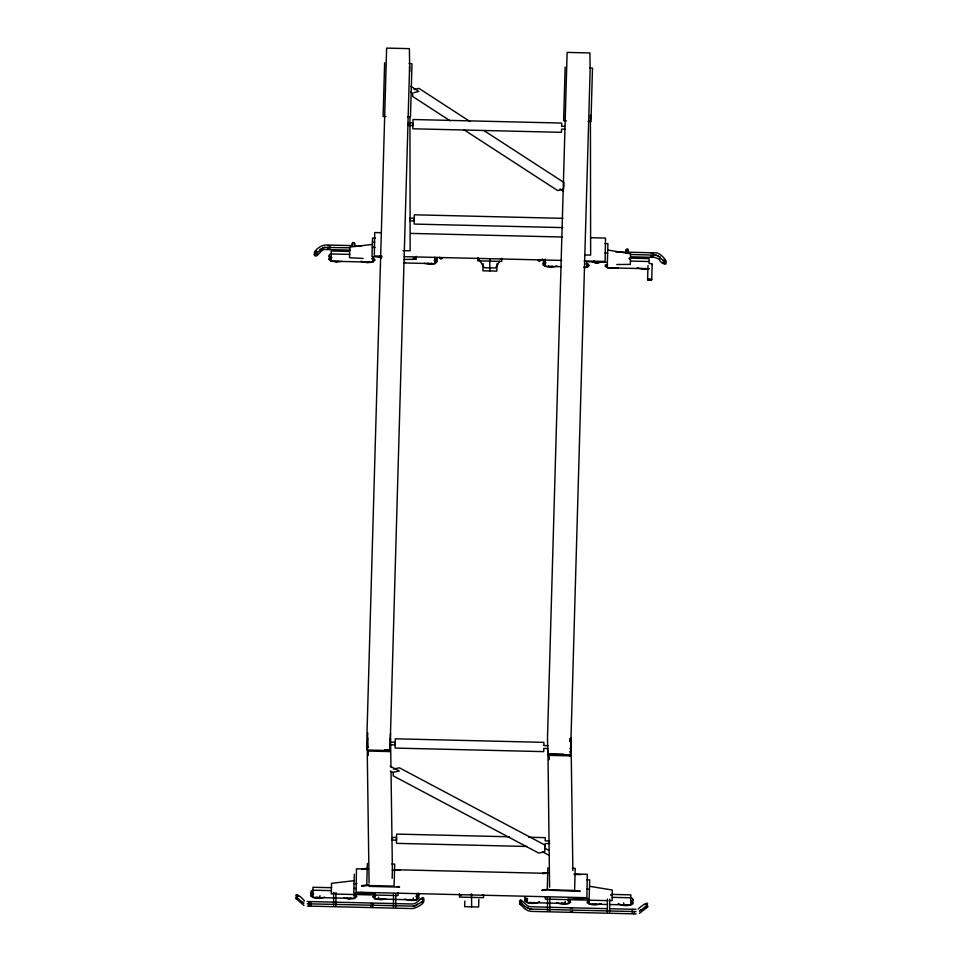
<?xml version="1.0" encoding="UTF-8"?>
<svg xmlns="http://www.w3.org/2000/svg" width="962" height="962" viewBox="0 0 962 962"><rect width="100%" height="100%" fill="white"/><g stroke="black" fill="none" stroke-linecap="round" stroke-linejoin="round"><path stroke-width="1.44" d="M570.105 738.612L570.057 741.906L570.045 739.044M548.833 754.028L548.737 759.8L548.809 756.914M389.177 750.18L389.105 751.55L389.093 750.552M311.207 892.315L311.123 895.021L312.049 893.878M329.437 256.06L329.353 258.766L331.373 257.155M319.997 895.718L319.396 897.738L316.137 897.209M331.541 887.685L331.553 887.012M333.682 892.495L333.586 905.555M335.966 892.544L335.87 905.615M354.305 874.278L353.775 893.001L375.06 893.506M384.632 62.758L383.116 116.474L385.99 116.546M361.664 892.123L361.736 893.397L363.768 894.119M379.942 255.868L380.014 257.131L381.361 257.756M367.231 750.023L366.991 733.152L386.628 48.1L409.391 48.641L409.632 65.512L390.007 750.564L367.231 750.023L367.724 732.779M367.797 738.215L367.304 755.471L369.083 882.912M368.218 755.483L368.35 751.178M367.352 863.443L366.738 885.473L394.095 886.122L394.709 864.104L391.823 864.032M378.439 897.113L378.968 899.157L382.203 898.785M390.608 742.339L395.19 742.015L395.286 738.804L543.867 742.351L543.903 744.792M391.931 837.613L396.524 837.289L396.621 834.09L509.175 836.772M392.159 878.282L392.4 869.66M393.542 893.926L393.446 906.986M395.827 893.975L395.731 907.034M398.088 892.676L398.003 895.55L395.43 895.49M416.318 256.409L416.233 259.283L404.28 259.439M413.383 897.943L412.782 899.963L409.523 899.434M416.69 893.433L416.654 899.927L375.12 898.929L375.06 894.612M434.92 257.179L434.896 263.672L403.739 262.927M459.583 893.914L459.499 897.089L483.525 897.666L483.609 894.792M477.813 257.648L477.729 260.834L501.755 261.411L501.839 258.537M464.826 901.093L464.658 906.673L478.595 907.01L478.884 899.374M483.08 263.648L482.876 270.791L496.813 271.116L497.101 263.48M489.778 259.644L489.742 260.81M471.633 906.841L471.572 897.522M489.85 270.947L489.778 259.944M482.178 895.502L482.912 895.009M500.408 259.247L502.044 258.369M524.675 896.933L525.709 898.556M565.139 67.063L563.624 120.791L566.498 120.851M544.829 848.676L544.732 851.875L538.684 853.066L393.181 775.841L393.278 772.642L390.283 771.055M545.033 846.909L545.129 843.698L549.723 843.385M547.859 750.023L547.739 754.328L570.514 754.881L590.139 69.817L589.91 52.946L567.135 52.405L547.51 737.469L547.751 755.338L570.526 755.879L571.007 737.626M547.979 754.028L549.591 887.217M545.502 897.39L545.514 896.704M547.859 867.748L547.258 889.778L574.603 890.427L575.216 868.409L572.33 868.337M547.582 897.594L547.486 910.653M549.663 890.247L580.014 891.401M549.867 897.654L549.771 910.713L548.665 909.607M565.223 901.562L564.622 903.595L561.363 903.065M593.987 260.979L594.059 262.241L595.406 262.854M607.443 899.025L607.347 912.084M609.728 899.085L609.631 912.144M647.606 279.593L648.003 265.56M651.731 279.689L652.176 264.249M352.2 245.851L352.453 244.011M354.497 245.899L354.461 242.905L352.91 242.448L352.296 243.47M563.756 188.047L563.816 185.979M563.828 185.57L563.924 182.467L483.91 130.543M625.961 252.381L626.238 249.386L627.248 248.833L628.222 249.435L628.414 252.922M628.258 252.441L628.366 250.012L627.765 250.998M390.344 744.095L390.259 747.606M354.425 244.095L354.605 243.482L354.653 246.392M540.836 259.62L539.658 260.678L538.684 260.113M421.164 899.254L422.342 898.207L423.448 899.314L423.316 902.14L421.332 902.091M522.378 903.967L521.777 904.881L520.226 904.448L520.057 901.61L521.224 900.564L522.342 901.671M572.558 911.254L571.957 912.18L570.406 911.748M634.499 912.734L633.898 913.659L632.347 913.227L632.178 910.389M644.853 904.593L646.596 903.703M606.481 264.971L606.325 265.861L607.166 264.815M442.592 257.624L441.053 259.211L439.899 258.105M330.327 257.84L329.978 259.259L331.818 257.804M338.179 261.039L336.291 261.64L334.379 260.955M369.312 261.784L367.412 262.385L365.5 261.7M431.565 263.275L429.665 263.865L427.753 263.179M436.544 259.223L436.784 258.622L436.7 261.327L435.75 260.137M543.157 260.017L543.939 262.301M544.432 262.951L544.071 264.37L545.911 262.903M312.097 894.095L311.748 895.514L313.588 894.059M552.272 266.149L550.384 266.751L548.472 266.065M351.082 898.039L349.182 898.64L347.27 897.955M598.364 262.277L595.322 262.205M599.687 262.133L596.837 263.023L592.351 261.917M605.314 264.839L605.326 266.498L608.898 268.133L618.085 267.941M365.981 893.674L364.911 893.999M367.364 893.277L365.247 894.155M373.376 896.512L374.302 895.357M614.538 267.64L612.638 268.23L610.726 267.544M645.658 268.374L643.758 268.975L641.846 268.29M418.314 895.478L418.542 894.876L418.47 897.582L416.402 895.875M526.19 899.205L525.841 900.624L527.681 899.169M534.042 902.404L532.154 903.005L530.242 902.32M580.086 898.773L579.004 899.109M581.505 898.388L578.655 899.278M587.469 901.622L588.395 900.468M588.455 900.697L588.095 902.115L588.924 901.069M596.296 903.895L594.408 904.484L592.496 903.799M623.725 902.801L623.881 904.869L627.428 904.641M632.407 900.588L632.635 899.987L632.563 902.693L630.495 900.985M499.711 261.315L495.538 267.989L484.343 267.725L479.148 259.692M327.669 245.611L329.653 245.659M651.154 253.331L653.138 253.379M296.969 895.357L296.536 899.121L298.521 899.169M310.846 905.555L308.862 905.507M370.803 903.607L372.787 903.655M570.406 908.368L572.39 908.417M542.303 258.97L539.345 261.556L537.89 259.896M329.822 254.317L328.812 255.892L329.846 257.191M436.411 259.74L437.157 257.491M311.592 890.571L310.846 892.82M355.375 894.54L356.06 893.999M355.928 894.504L356.686 893.914M368.855 884.475L365.332 885.942L361.532 886.182M374.976 895.093L374.002 897.005L375.841 895.538M418.181 895.995L419.192 894.419L418.157 893.109M539.55 901.61C535.305 904.208 528.992 903.979 524.843 901.262L524.831 899.614L526.791 898.52M587.842 900.504L587.097 902.753C591.041 905.482 596.68 905.338 601.058 903.703M632.274 901.105L633.285 899.518L632.25 898.219M296.777 896.752L295.55 898.219L303.98 905.41M319.817 249.459L324.591 247.33M416.125 905.17L417.376 904.268M639.85 910.689L640.933 909.908M629.172 258.898L630.447 258.129M610.942 895.165L612.217 894.383M323.328 247.655C307.167 262.145 315.656 245.298 325.89 244.985L351.395 245.587M414.754 905.807C417.015 904.533 427.056 900.264 422.943 897.474C419.228 899.254 416.726 904.388 411.664 903.991L307.179 901.502M639.357 911.074C652.164 903.041 648.725 899.302 638.095 909.078M639.381 913.371L648.039 906.625L646.861 905.11M520.983 901.959L519.444 903.558L524.663 908.609M330.928 257.155L328.715 259.235L330.964 261.087L336.363 261.965L341.738 261.351M403.992 262.83L405.194 262.337M414.959 258.381L413.179 258.333M545.021 262.265L543.061 263.36L543.073 265.007C547.017 267.737 552.657 267.592 557.034 265.957M545.478 262.265L543.446 263.877L543.53 261.171L543.77 261.784M601.515 262.073L597.582 263.011M313.143 893.421L310.738 894.504L310.75 896.151C314.694 898.893 320.334 898.736 324.711 897.101M368.109 884.643L361.544 885.761M369.192 893.217L364.514 894.167M374.952 894.9L372.739 896.969L374.988 898.833L380.387 899.711L385.762 899.085M548.605 889.381L542.039 890.499M527.236 898.52L525.216 900.131L525.3 897.426L525.541 898.039M583.188 898.388L578.619 899.121M413.275 906.192L415.428 905.651M414.069 89.55L418.903 88.348L470.165 121.621M413.973 92.641L418.819 91.45L410.882 86.303M563.72 189.081L557.671 190.572L463.912 129.726M585.389 267.568L588.155 266.702L589.165 265.44L586.916 263.263M649.206 268.687L643.831 269.3L637.229 267.869M367.388 868.313L362.025 868.939M367.376 868.746L362.013 869.371M334.307 893.217L333.068 893.241M547.907 872.63L542.532 873.243M547.895 873.063L542.52 873.676M547.426 889.441L542.051 890.066M316.005 250.89L314.827 251.936L315.404 255.183L316.979 254.822L316.979 251.455M309.295 901.743L310.437 901.779M632.768 909.463L633.922 909.487M393.374 769.011L399.422 767.82L544.925 845.033L544.841 848.243L549.098 850.504M393.29 772.209L399.326 771.019L390.235 766.197M394.107 895.49L334.98 894.047M607.828 900.648L549.29 899.193M372.126 244.468L349.747 247.066L349.531 257.696L363.083 258.453M353.896 880.723L331.517 883.32L331.289 893.951L332.407 893.975M324.278 247.39L350.204 247.811M413.576 906.12L307.215 903.799M409.103 63.336L411.989 63.865L410.461 117.136L407.587 117.063M589.61 67.653L592.496 68.182L590.969 121.44L588.095 121.368M561.519 126.262L564.959 126.347M564.983 129.221L561.543 129.136L561.447 132.335L412.866 128.788L412.926 123.148L412.963 125.589L408.381 125.481L408.345 123.04L412.938 122.727L413.035 119.516L561.616 123.064L561.652 125.505M562.95 218.338L414.357 214.803L414.273 218.001L409.68 218.326L409.716 220.755L414.297 220.863L414.261 218.434L414.201 224.074L562.782 227.609M380.724 232.696L374.723 232.551L374.314 255.94L381.806 256.12M410.69 233.405L562.061 237.013M590.524 237.698L605.519 238.059L605.11 261.448L584.126 260.955M375.372 238.083L372.534 238.011L372.005 256.746L381.938 256.974M605.074 243.566L607.912 243.626L607.395 262.361L586.098 261.616M372.414 242.304L374.711 242.364M354.834 245.671L361.7 245.839M615.692 251.9L654.93 252.838C662.734 251.779 672.919 270.887 659.451 256.962M375.108 247.33L372.27 247.258L373.256 247.511M604.809 252.814L607.659 253.114M630.531 254.497L654.966 255.134M403.018 250.637L410.137 250.805L409.944 116.847M584.956 254.978L590.644 255.11L590.415 115.163M350.24 250.108L325.974 249.531C320.971 247.595 316.763 260.389 313.997 254.557M630.555 256.794L654.821 257.383L659.583 259.343M349.014 251.431L331.205 251.01L331.096 261.195L372.631 262.181L372.607 258.056M629.809 258.129L649.097 258.598L649.134 261.472M349.723 254.389L331.12 253.944L331.132 254.702M630.411 261.075L649.013 261.52L649.013 262.277M404.293 256.662L561.652 260.413M616.786 264.502L630.326 264.394L630.555 253.764L608.08 250.096M561.507 266.69L545.189 266.294L545.213 259.043L545.226 259.8M583.766 267.22L586.736 267.292L586.7 263.167M648.989 268.771L607.443 267.785L607.383 263.468M389.658 738.732L390.572 738.756L390.969 767.243M543.783 745.562L548.352 745.67M569.937 748.376C571.512 747.811 571.272 752.512 569.853 751.887M390.644 744.768L395.214 744.877L395.178 742.448L395.129 748.087L543.71 751.623L543.795 748.424L548.376 748.532M368.41 747.077L367.484 747.065L367.58 743.65M384.62 749.879L389.105 749.987M563.636 754.148L548.677 753.799L548.665 755.362M548.689 754.689L560.654 754.966M368.157 751.057L390.019 751.575L390.5 733.321M528.691 837.241L545.201 837.637L545.238 840.066M545.105 840.836L549.687 840.944M391.967 840.042L396.548 840.151L396.512 837.722L396.452 843.361L527.032 846.476M368.482 869.095L356.493 868.806L356.084 892.195L586.88 897.702L587.289 874.314L574.182 874.001M394.937 869.72L548.316 873.388M393.65 870.129L399.988 870.273M574.17 874.434L580.495 874.578M586.844 879.821L589.682 879.893L589.153 898.616L567.869 897.883M356.878 883.585L354.04 883.753M586.579 889.068L589.417 889.369M396.981 886.603L399.519 886.663M572.426 890.788L580.026 890.968M369.131 886.375L399.507 887.096M330.772 887.685L312.975 887.265L312.866 897.45L354.401 898.436L354.377 894.323M611.579 894.395L630.856 894.852L630.904 897.726M353.896 888.479L356.193 888.527M331.481 890.644L312.89 890.199L312.903 890.956M612.181 897.342L630.771 897.786L630.759 905.038L609.98 904.533M547.967 899.121L545.382 899.061L545.358 897.065M610.99 900.624L612.097 900.648L612.325 890.03L589.85 886.363M607.022 904.472L589.213 904.039L589.153 899.723M547.679 907.238L529.978 906.673L527.272 905.603L520.646 899.807L519.408 901.262L524.627 906.312M548.821 907.274L607.178 908.657M610.617 908.741L636.026 909.355M531.397 909.102L636.074 911.603M307.395 906.06L411.748 908.549C414.67 908.982 427.729 902.548 422.691 899.614M636.11 913.9L531.421 911.399L527.753 910.629L524.555 908.525M595.49 262.77L596.873 262.866M577.296 899.025L578.691 899.121M364.55 894.011L360.028 893.061M654.785 255.086L656.601 255.315M529.545 908.898L531.565 909.15M381.433 257.66L378.162 256.746M577.248 898.099L577.934 898.219M578.222 899.097L577.08 898.568M577.909 899.229L574.025 898.111M364.129 893.987L362.987 893.47M664.489 259.199L665.596 260.305L665.031 263.528L663.479 263.095L663.311 260.257M297.547 895.225L298.653 896.331M424.35 263.323L429.737 264.201L435.113 263.576L437.325 261.496L434.632 259.62M577.224 899.121L575.781 898.255M343.867 898.087L349.254 898.965L354.629 898.352L356.83 896.596L355.808 894.973M656.132 255.243L660.305 257.094M530.002 908.97L524.518 906.228M303.944 903.114C291.161 894.949 295.274 890.235 304.593 900.961M586.014 263.865L587.89 265.416L587.578 263.973M434.175 260.245L436.051 261.796L435.738 260.353M372.823 258.153L375.072 260.017L372.859 262.085L367.484 262.71L360.87 261.279M372.378 258.141L373.496 258.646M371.921 258.754L373.797 260.305L372.847 258.357M630.94 901.009L632.924 902.2L632.936 903.847C628.691 906.444 622.366 906.204 618.217 903.498M567.784 900.119L569.66 901.671L568.71 899.723M556.733 902.645C561.014 904.424 566.654 904.965 570.682 902.356L569.901 900.071M459.235 894.047L460.918 895.646M416.847 895.899L418.831 897.089L418.843 898.736C414.814 901.346 409.175 900.805 404.894 899.013M415.945 896.5L417.821 898.051L416.871 896.091M353.691 895.009L355.567 896.56M629.232 258.55L630.471 259.127M611.002 894.804L612.241 895.381M657.383 255.615L659.559 257.046M527.224 907.827L528.547 908.525M542.664 851.923L549.158 855.362M410.762 92.075L412.746 93.362L412.65 96.465L450.156 120.803M560.052 188.973L563.504 191.21M302.441 901.839L303.475 902.657M478.379 258.201L479.148 259.391M631.048 902.067L631.914 903.162L631.601 901.719M569.36 900.011L570.31 901.214M355.267 894.9L356.217 896.103M664.97 261.496C669.227 266.606 659.631 263.36 659.475 259.259M440.199 258.165L439.658 257.215M645.021 907.431L647.005 907.479L647.005 904.1M626.623 250.974L626.07 249.964L626.118 252.862M588.299 264.334L588.54 264.947M374.206 259.235L374.446 259.836M355.243 895.129L355.579 896.067M312.169 893.289L311.832 892.351M651.021 256.157L651.563 257.107L653.138 256.746L653.27 253.92M327.537 248.436L328.078 249.386L329.653 249.038L329.798 246.2M370.671 906.444L371.212 907.382L372.787 907.034L372.919 904.196M352.308 243.422L352.357 246.332M571.079 743.061L572.859 870.514M569.6 754.857L569.612 755.855M568.47 899.434L568.494 903.546L526.96 902.56L526.899 898.231M471.512 893.782L471.512 897.378M391.029 771.74L392.352 866.197M392.364 866.666L392.388 870.093M310.979 902.717L311.015 905.014M308.694 902.669L308.73 904.965M409.644 65.969L409.68 71.958M649.073 263.576A2.068 0.697 1.6 0 1 651.563 263.744A2.068 0.697 1.6 0 1 651.899 264.598M648.22 280.098A2.068 0.697 1.6 0 0 651.671 279.87A2.068 0.697 1.6 0 0 649.122 278.956A2.068 0.697 1.6 0 0 648.22 280.098"/></g></svg>
